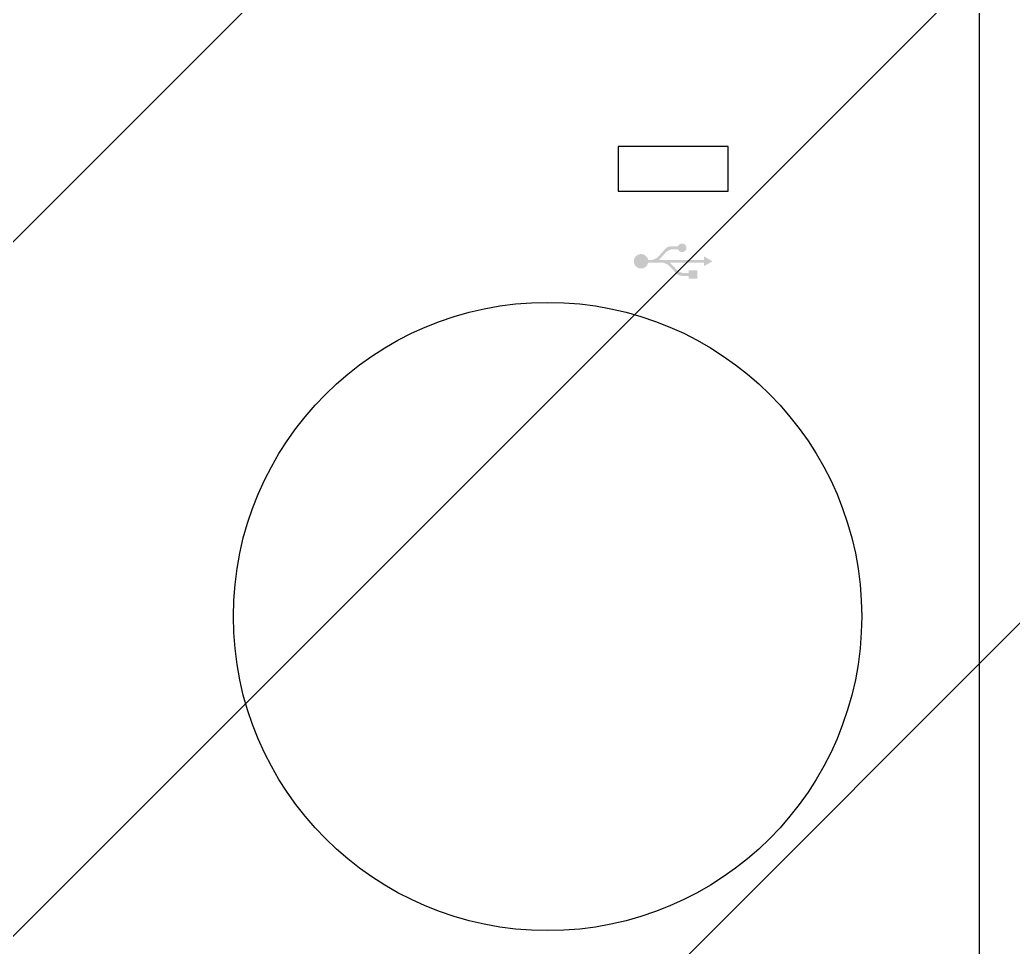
# Model space of a CAD drawing. Header units: millimetres. Extents: x 0 to 16408, y 0 to 11536.
# Drawn here: x 11447.1 to 11573.6, y 4807 to 4925 of the extents above; entities that cross this region are included whole.
import ezdxf

# ---------------------------------------------------------------- set-up
doc = ezdxf.new("R2010")
doc.units = ezdxf.units.MM
doc.header["$MEASUREMENT"] = 0
doc.linetypes.add('HIDDEN', pattern=[9.525, 6.35, -3.175])
doc.layers.get('0').update_dxf_attribs({"lineweight": 25})
doc.layers.add('DIM', color=3, linetype='Continuous', lineweight=9)
doc.layers.add('H', color=2, linetype='HIDDEN', lineweight=15)

msp = doc.modelspace()

# ---------------------------------------------------------------- hatches: boundary and pattern name
h = msp.add_hatch(color=256)
edge = h.paths.add_edge_path()
edge.add_line((11528.548, 4894.496), (11529.528, 4895.577))
edge.add_arc((11530.115, 4895.024), 0.806, 90, 136.68241, ccw=False)
edge.add_line((11530.115, 4895.83), (11530.936, 4895.83))
edge.add_arc((11531.46, 4896.01), 0.554, 198.87824, 521.53818)
edge.add_line((11530.934, 4896.185), (11529.962, 4896.185))
edge.add_arc((11529.962, 4895.379), 0.806, 90, 136.68241)
edge.add_line((11529.375, 4895.932), (11528.279, 4894.728))
edge.add_arc((11527.692, 4895.281), 0.806, 270, 316.68241, ccw=False)
edge.add_line((11527.692, 4894.474), (11527.142, 4894.474))
edge.add_arc((11526.232, 4894.297), 0.927, 11.02891, 348.97109)
edge.add_line((11527.142, 4894.12), (11529.068, 4894.12))
edge.add_line((11529.068, 4894.12), (11529.069, 4894.12))
edge.add_arc((11529.069, 4893.313), 0.806, 43.79617, 90, ccw=False)
edge.add_line((11529.651, 4893.871), (11530.784, 4892.69))
edge.add_arc((11531.366, 4893.248), 0.806, 223.79617, 270)
edge.add_line((11531.366, 4892.441), (11532.307, 4892.441))
edge.add_line((11532.307, 4892.441), (11532.307, 4892.064))
edge.add_line((11532.307, 4892.064), (11533.407, 4892.064))
edge.add_line((11533.407, 4892.064), (11533.407, 4893.164))
edge.add_line((11533.407, 4893.164), (11532.307, 4893.164))
edge.add_line((11532.307, 4893.164), (11532.307, 4892.796))
edge.add_line((11532.307, 4892.796), (11531.517, 4892.796))
edge.add_arc((11531.517, 4893.603), 0.806, 223.79617, 270, ccw=False)
edge.add_line((11530.935, 4893.045), (11529.93, 4894.092))
edge.add_arc((11529.942, 4894.104), 0.0161, 90, 223.79617, ccw=False)
edge.add_line((11529.942, 4894.12), (11534.269, 4894.12))
edge.add_line((11534.269, 4894.12), (11534.269, 4893.684))
edge.add_line((11534.269, 4893.684), (11535.331, 4894.297))
edge.add_line((11535.331, 4894.297), (11534.269, 4894.91))
edge.add_line((11534.269, 4894.91), (11534.269, 4894.469))
edge.add_line((11534.269, 4894.469), (11528.56, 4894.469))
edge.add_arc((11528.56, 4894.485), 0.0161, 136.68241, 270, ccw=False)
h.paths.add_polyline_path([(11497.384, 4886.658), (11497.384, 4901.969), (11508.634, 4901.969), (11508.634, 4886.658)], flags=9)
at = {"layer": 'DIM'}
h = msp.add_hatch(dxfattribs=at)
h.set_pattern_fill('ANSI31', color=256, scale=350, style=0)
h.set_pattern_definition([(45, (-19163.366, -2190.005), (-30.93592, 30.93592), [])])
h.paths.add_polyline_path([(11169.331, 5386.066), (11169.331, 3313.066), (10738.546, 3313.066), (10738.546, 5100.001), (10069.331, 5100.001), (10069.331, 6563.066), (14009.331, 6563.066), (14009.331, 5100.001), (13340.115, 5100.001), (13340.115, 3313.066), (12909.331, 3313.066), (12909.331, 5386.066)])
edge = h.paths.add_edge_path(flags=16)
edge.add_line((12909.331, 3336.066), (12909.331, 3313.066))
edge.add_line((11169.331, 3336.066), (11169.331, 3313.066))
at = {"layer": 'H', "ltscale": 5}
h = msp.add_hatch(dxfattribs=at)
h.set_pattern_fill('ANSI31', color=256, scale=500, style=0)
h.set_pattern_definition([(45, (5319.3, 20778.49), (-44.19417, 44.19417), [])])
edge = h.paths.add_edge_path(flags=16)
edge.add_line((14059.331, 6563.066), (14009.331, 6563.066))
edge.add_line((14059.331, 6563.066), (14009.331, 6563.066))
edge = h.paths.add_edge_path()
edge.add_line((14059.331, 6563.066), (14009.331, 6563.066))
edge.add_line((14059.331, 6563.066), (14009.331, 6563.066))
edge.add_line((10069.331, 3313.066), (10069.331, 6563.066))
edge.add_line((10019.331, 3263.066), (10019.331, 6563.066))
edge.add_line((10069.331, 3313.066), (14009.331, 3313.066))
edge.add_line((10019.331, 3263.066), (14059.331, 3263.066))
edge.add_line((14059.331, 6563.066), (14009.331, 6563.066))
edge.add_line((14009.331, 5313.066), (14009.331, 5323.066))
edge.add_line((14009.331, 3313.066), (14009.331, 6563.066))
edge.add_line((14059.331, 3263.066), (14059.331, 6563.066))

# ---------------------------------------------------------------- linework, layer by layer
msp.add_line((11569.331, 4411.066), (11569.331, 5161.066))
msp.add_lwpolyline([(11523.328, 4908.916), (11523.328, 4903.216), (11537.328, 4903.216), (11537.328, 4908.916)], close=True)
msp.add_circle((11514.331, 4849.066), 40)

doc.saveas('drawing.dxf')
